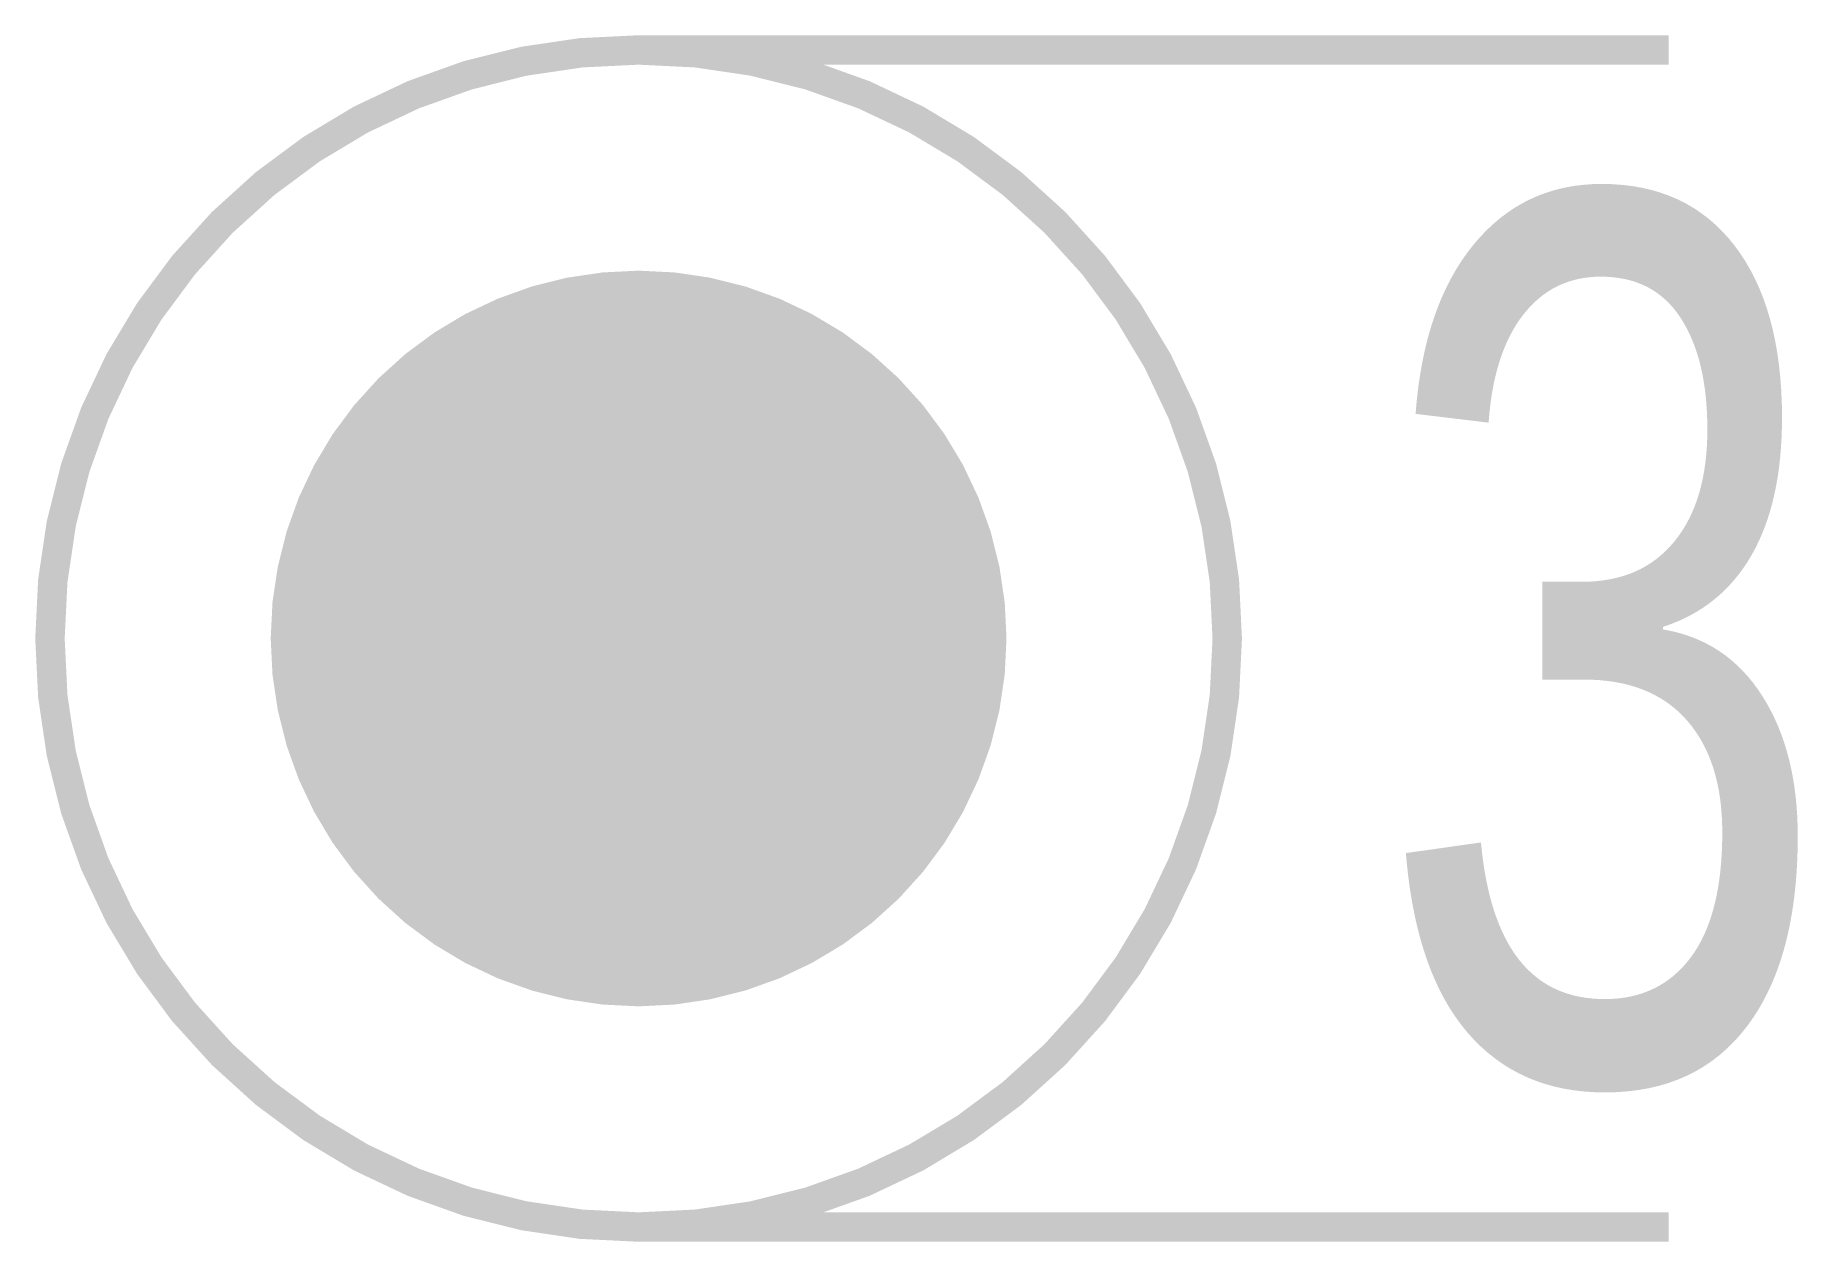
# Model space of a CAD drawing. Extents: x 5.45 to 11.44, y 1.95 to 6.05.
import ezdxf

# ---------------------------------------------------------------- set-up
doc = ezdxf.new("R2010")
doc.units = 0
doc.header["$MEASUREMENT"] = 0
doc.layers.get('0').update_dxf_attribs({"linetype": 'CONTINUOUS'})
doc.styles.add('LZ_FONTS_FS', font='hxm.ttf', dxfattribs={"width": 0.7})

msp = doc.modelspace()

# ---------------------------------------------------------------- linework, layer by layer
at = {"color": 7, "const_width": 0.1}
msp.add_lwpolyline([(7.5, 2, 1), (7.5, 6, 1), (7.5, 2, 1)], format="xyb", dxfattribs=at)
at = {"const_width": 0.1}
for points in [[(7.5, 6), (11, 6)], [(7.5, 2), (11, 2)]]:
    msp.add_lwpolyline(points, dxfattribs=at)
at = {"const_width": 1.25}
msp.add_lwpolyline([(6.875, 4, 1), (8.125, 4, 1)], format="xyb", close=True, dxfattribs=at)

# ---------------------------------------------------------------- texts
at = {"insert": (10, 5.5), "char_height": 3, "width": 2, "attachment_point": 1, "style": 'LZ_FONTS_FS'}
msp.add_mtext('3', dxfattribs=at)

doc.saveas('drawing.dxf')
